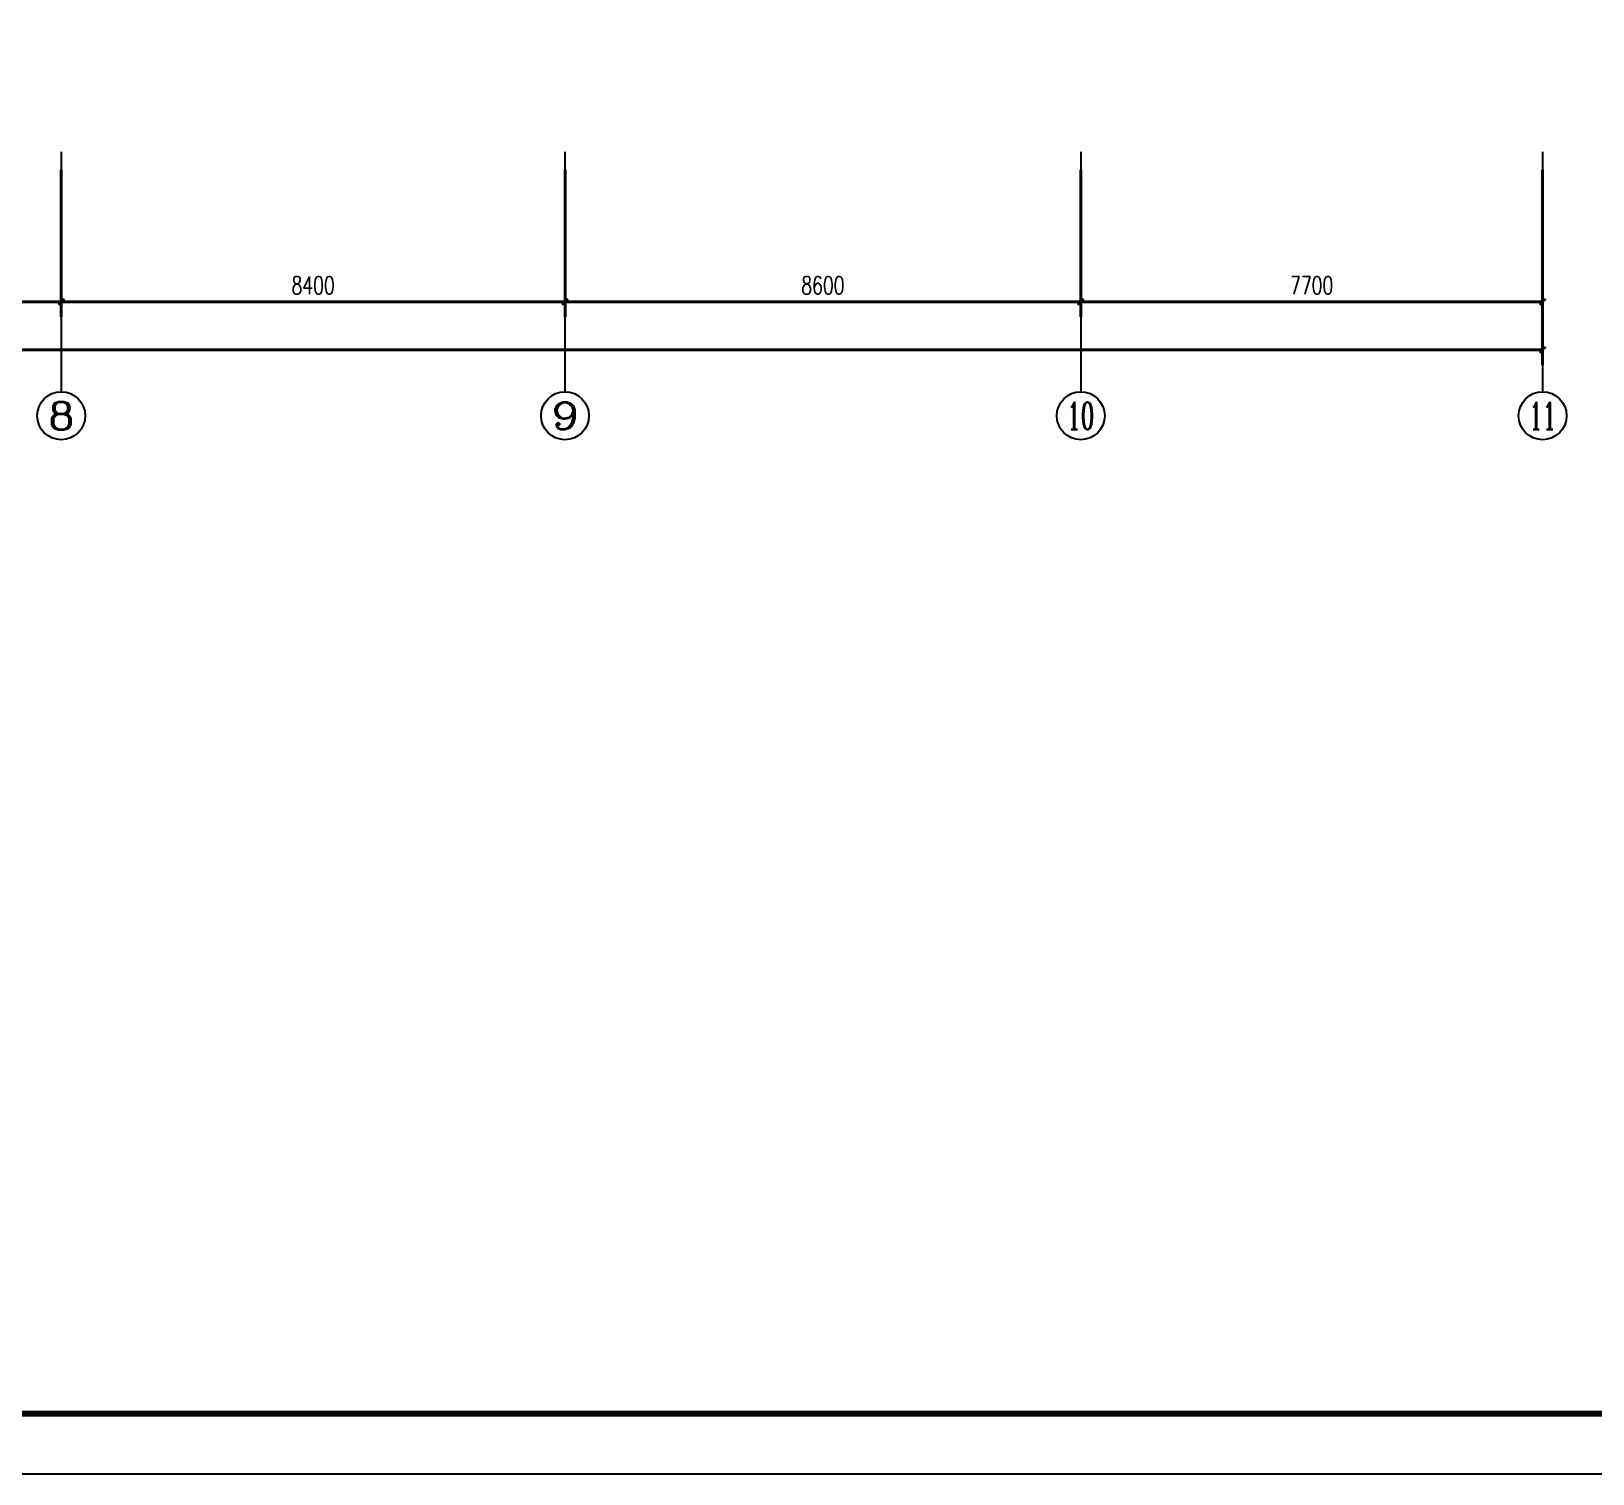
# Model space of a CAD drawing. Extents: x 491024 to 1725648, y 860327 to 1705161.
# Drawn here: x 701131 to 727168, y 993519 to 1017566 of the extents above; entities that cross this region are included whole.
import ezdxf
from ezdxf.enums import TextEntityAlignment as Align

# ---------------------------------------------------------------- set-up
doc = ezdxf.new("R2010")
doc.units = 0
doc.header["$LTSCALE"] = 1000
doc.header["$MEASUREMENT"] = 0
doc.layers.get('Defpoints').update_dxf_attribs({"color": 8})
for name, color, linetype in [('AXIS', 8, 'Continuous'), ('AXIS_TEXT', 8, 'Continuous'), ('C-AXIS(轴号)', 8, 'Continuous'), ('C-AXIS-T(字)', 8, 'Continuous'), ('图框', 140, 'Continuous')]:
    doc.layers.add(name, color=color, linetype=linetype)
doc.layers.add('WALL', color=8, linetype='Continuous', lineweight=40)
doc.styles.add('_TCH_AXIS', font='COMPLEX', dxfattribs={"bigfont": 'GBCBIG'})
doc.styles.add('_TCH_DIM_T3', font='SIMPLEX', dxfattribs={"width": 0.705882, "bigfont": 'GBCBIG'})
doc.styles.add('COMPLEX', font='COMPLEX')
doc.dimstyles.new('_TCH_ARCH&&100', dxfattribs={"dimtxt": 297.5, "dimasz": 100, "dimexe": 250, "dimexo": 300, "dimgap": 126.25, "dimtad": 1, "dimdec": 0, "dimzin": 0, "dimdsep": 46, "dimtxsty": '_TCH_DIM_T3', "dimblk": 'ARCHTICK', "dimcen": 0.09, "dimclrt": 7, "dimazin": 2, "dimtfac": 1, "dimtdec": 0, "dimtix": 1, "dimtmove": 2, "dimatfit": 3, "dimfxl": 1, "dimtolj": 1, "dimtzin": 0, "dimarcsym": 0})

# ---------------------------------------------------------------- blocks, each defined once
blk = doc.blocks.new('_ArchTick')
at = {"color": 0, "linetype": 'ByBlock', "const_width": 0.4}
blk.add_lwpolyline([(-0.5, -0.5), (0.5, 0.5)], dxfattribs=at)
blk = doc.blocks.new('*D126')
at = {"layer": 'AXIS', "color": 0, "lineweight": -2, "transparency": 16777216}
for p, q in [((1293188, 979639), (1293188, 976389)), ((1365088, 979639), (1365088, 976389)), ((1293188, 976639), (1365088, 976639))]:
    blk.add_line(p, q, dxfattribs=at)
at = {"layer": 'Defpoints', "color": 0, "transparency": 16777216}
for p in [(1293188, 979939), (1365088, 979939), (1365088, 976639)]:
    blk.add_point(p, dxfattribs=at)
at = {"layer": 'AXIS', "color": 0, "lineweight": -2, "transparency": 16777216, "xscale": 100, "yscale": 100, "zscale": 100, "rotation": 180}
blk.add_blockref('_ArchTick', (1293188, 976639), dxfattribs=at)
at = {"layer": 'AXIS', "color": 0, "lineweight": -2, "transparency": 16777216, "xscale": 100, "yscale": 100, "zscale": 100}
blk.add_blockref('_ArchTick', (1365088, 976639), dxfattribs=at)
at = {"layer": 'AXIS', "color": 7, "transparency": 16777216, "insert": (1329138, 976914), "char_height": 297.5, "attachment_point": 5, "style": '_TCH_DIM_T3'}
blk.add_mtext('\\A1;71900', dxfattribs=at)
blk = doc.blocks.new('*D119')
at = {"layer": 'AXIS', "color": 0, "lineweight": -2, "transparency": 16777216}
for p, q in [((1332588, 979639), (1332588, 977189)), ((1340388, 979639), (1340388, 977189)), ((1332588, 977439), (1340388, 977439))]:
    blk.add_line(p, q, dxfattribs=at)
at = {"layer": 'Defpoints', "color": 0, "transparency": 16777216}
for p in [(1332588, 979939), (1340388, 979939), (1340388, 977439)]:
    blk.add_point(p, dxfattribs=at)
at = {"layer": 'AXIS', "color": 0, "lineweight": -2, "transparency": 16777216, "xscale": 100, "yscale": 100, "zscale": 100, "rotation": 180}
blk.add_blockref('_ArchTick', (1332588, 977439), dxfattribs=at)
at = {"layer": 'AXIS', "color": 0, "lineweight": -2, "transparency": 16777216, "xscale": 100, "yscale": 100, "zscale": 100}
blk.add_blockref('_ArchTick', (1340388, 977439), dxfattribs=at)
at = {"layer": 'AXIS', "color": 7, "transparency": 16777216, "insert": (1336488, 977714), "char_height": 297.5, "attachment_point": 5, "style": '_TCH_DIM_T3'}
blk.add_mtext('\\A1;7800', dxfattribs=at)
blk = doc.blocks.new('*D118')
at = {"layer": 'AXIS', "color": 0, "lineweight": -2, "transparency": 16777216}
for p, q in [((1340388, 979639), (1340388, 977189)), ((1348788, 979639), (1348788, 977189)), ((1340388, 977439), (1348788, 977439))]:
    blk.add_line(p, q, dxfattribs=at)
at = {"layer": 'Defpoints', "color": 0, "transparency": 16777216}
for p in [(1340388, 979939), (1348788, 979939), (1348788, 977439)]:
    blk.add_point(p, dxfattribs=at)
at = {"layer": 'AXIS', "color": 0, "lineweight": -2, "transparency": 16777216, "xscale": 100, "yscale": 100, "zscale": 100, "rotation": 180}
blk.add_blockref('_ArchTick', (1340388, 977439), dxfattribs=at)
at = {"layer": 'AXIS', "color": 0, "lineweight": -2, "transparency": 16777216, "xscale": 100, "yscale": 100, "zscale": 100}
blk.add_blockref('_ArchTick', (1348788, 977439), dxfattribs=at)
at = {"layer": 'AXIS', "color": 7, "transparency": 16777216, "insert": (1344588, 977714), "char_height": 297.5, "attachment_point": 5, "style": '_TCH_DIM_T3'}
blk.add_mtext('\\A1;8400', dxfattribs=at)
blk = doc.blocks.new('*D117')
at = {"layer": 'AXIS', "color": 0, "lineweight": -2, "transparency": 16777216}
for p, q in [((1348788, 979639), (1348788, 977189)), ((1357388, 979639), (1357388, 977189)), ((1348788, 977439), (1357388, 977439))]:
    blk.add_line(p, q, dxfattribs=at)
at = {"layer": 'Defpoints', "color": 0, "transparency": 16777216}
for p in [(1348788, 979939), (1357388, 979939), (1357388, 977439)]:
    blk.add_point(p, dxfattribs=at)
at = {"layer": 'AXIS', "color": 0, "lineweight": -2, "transparency": 16777216, "xscale": 100, "yscale": 100, "zscale": 100, "rotation": 180}
blk.add_blockref('_ArchTick', (1348788, 977439), dxfattribs=at)
at = {"layer": 'AXIS', "color": 0, "lineweight": -2, "transparency": 16777216, "xscale": 100, "yscale": 100, "zscale": 100}
blk.add_blockref('_ArchTick', (1357388, 977439), dxfattribs=at)
at = {"layer": 'AXIS', "color": 7, "transparency": 16777216, "insert": (1353088, 977714), "char_height": 297.5, "attachment_point": 5, "style": '_TCH_DIM_T3'}
blk.add_mtext('\\A1;8600', dxfattribs=at)
blk = doc.blocks.new('*D116')
at = {"layer": 'AXIS', "color": 0, "lineweight": -2, "transparency": 16777216}
for p, q in [((1357388, 979639), (1357388, 977189)), ((1365088, 979639), (1365088, 977189)), ((1357388, 977439), (1365088, 977439))]:
    blk.add_line(p, q, dxfattribs=at)
at = {"layer": 'Defpoints', "color": 0, "transparency": 16777216}
for p in [(1357388, 979939), (1365088, 979939), (1365088, 977439)]:
    blk.add_point(p, dxfattribs=at)
at = {"layer": 'AXIS', "color": 0, "lineweight": -2, "transparency": 16777216, "xscale": 100, "yscale": 100, "zscale": 100, "rotation": 180}
blk.add_blockref('_ArchTick', (1357388, 977439), dxfattribs=at)
at = {"layer": 'AXIS', "color": 0, "lineweight": -2, "transparency": 16777216, "xscale": 100, "yscale": 100, "zscale": 100}
blk.add_blockref('_ArchTick', (1365088, 977439), dxfattribs=at)
at = {"layer": 'AXIS', "color": 7, "transparency": 16777216, "insert": (1361238, 977714), "char_height": 297.5, "attachment_point": 5, "style": '_TCH_DIM_T3'}
blk.add_mtext('\\A1;7700', dxfattribs=at)
blk = doc.blocks.new('_AXISO')
blk.add_circle((0, 0), 0.5)
at = {"layer": 'AXIS_TEXT', "style": 'COMPLEX', "width": 1.041667}
blk.add_attdef('A', text='', height=0.56, dxfattribs=at).set_placement((-0.25, -0.28), (0.25, -0.28), align=Align.FIT)
blk = doc.blocks.new('ASDFASDFAHHH')
at = {"layer": 'C-AXIS(轴号)', "color": 8}
for p, q in [((1340387.7, 979939.4), (1340387.7, 975939.4)), ((1348787.7, 979939.4), (1348787.7, 975939.4)), ((1357387.7, 979939.4), (1357387.7, 975939.4)), ((1365087.7, 979939.4), (1365087.7, 975939.4))]:
    blk.add_line(p, q, dxfattribs=at)
ref = blk.add_blockref('_AXISO', (1340387.7, 975539.4), dxfattribs=dict(at, xscale=800, yscale=800, zscale=800))
ref.add_attrib('A', '8', dxfattribs={"layer": 'C-AXIS-T(字)', "height": 452.5, "style": '_TCH_AXIS', "width": 1.5}).set_placement((1340161.4, 975313.1), (1340614, 975313.1), align=Align.FIT)
ref = blk.add_blockref('_AXISO', (1348787.7, 975539.4), dxfattribs=dict(at, xscale=800, yscale=800, zscale=800))
ref.add_attrib('A', '9', dxfattribs={"layer": 'C-AXIS-T(字)', "height": 452.5, "style": '_TCH_AXIS', "width": 1.5}).set_placement((1348561.4, 975313.1), (1349014, 975313.1), align=Align.FIT)
ref = blk.add_blockref('_AXISO', (1357387.7, 975539.4), dxfattribs=dict(at, xscale=800, yscale=800, zscale=800))
ref.add_attrib('A', '10', dxfattribs={"layer": 'C-AXIS-T(字)', "height": 452.55, "style": '_TCH_AXIS', "width": 0.724138}).set_placement((1357161.4, 975313.1), (1357614, 975313.1), align=Align.FIT)
ref = blk.add_blockref('_AXISO', (1365087.7, 975539.4), dxfattribs=dict(at, xscale=800, yscale=800, zscale=800))
ref.add_attrib('A', '11', dxfattribs={"layer": 'C-AXIS-T(字)', "height": 452.55, "style": '_TCH_AXIS', "width": 0.875}).set_placement((1364861.4, 975313.1), (1365314, 975313.1), align=Align.FIT)
at = {"layer": 'AXIS', "color": 8}
for p1, p2, distance, picture, middle in [((1293187.7, 979939.4), (1365087.7, 979939.4), -3300, '*D126', (1329137.7, 976914.4)), ((1332587.7, 979939.4), (1340387.7, 979939.4), -2500, '*D119', (1336487.7, 977714.4)), ((1340387.7, 979939.4), (1348787.7, 979939.4), -2500, '*D118', (1344587.7, 977714.4)), ((1348787.7, 979939.4), (1357387.7, 979939.4), -2500, '*D117', (1353087.7, 977714.4)), ((1357387.7, 979939.4), (1365087.7, 979939.4), -2500, '*D116', (1361237.7, 977714.4))]:
    dim = blk.add_aligned_dim(p1=p1, p2=p2, distance=distance, dimstyle='_TCH_ARCH&&100', dxfattribs=at)
    dim.commit()
    dim.dimension.update_dxf_attribs({"geometry": picture, "text_midpoint": middle})

msp = doc.modelspace()

# ---------------------------------------------------------------- linework, layer by layer
at = {"layer": '图框'}
msp.add_lwpolyline([(640213, 993518.7), (745313, 993518.7), (745313, 1052918.7), (640213, 1052918.7)], close=True, dxfattribs=at)
at = {"layer": '图框', "const_width": 100}
msp.add_lwpolyline([(642713, 994518.7), (744313, 994518.7), (744313, 1051918.7), (642713, 1051918.7)], close=True, dxfattribs=at)

# ---------------------------------------------------------------- block references
at = {"layer": 'WALL'}
msp.add_blockref('ASDFASDFAHHH', (-638756.7, 35616.7), dxfattribs=at)

doc.saveas('drawing.dxf')
